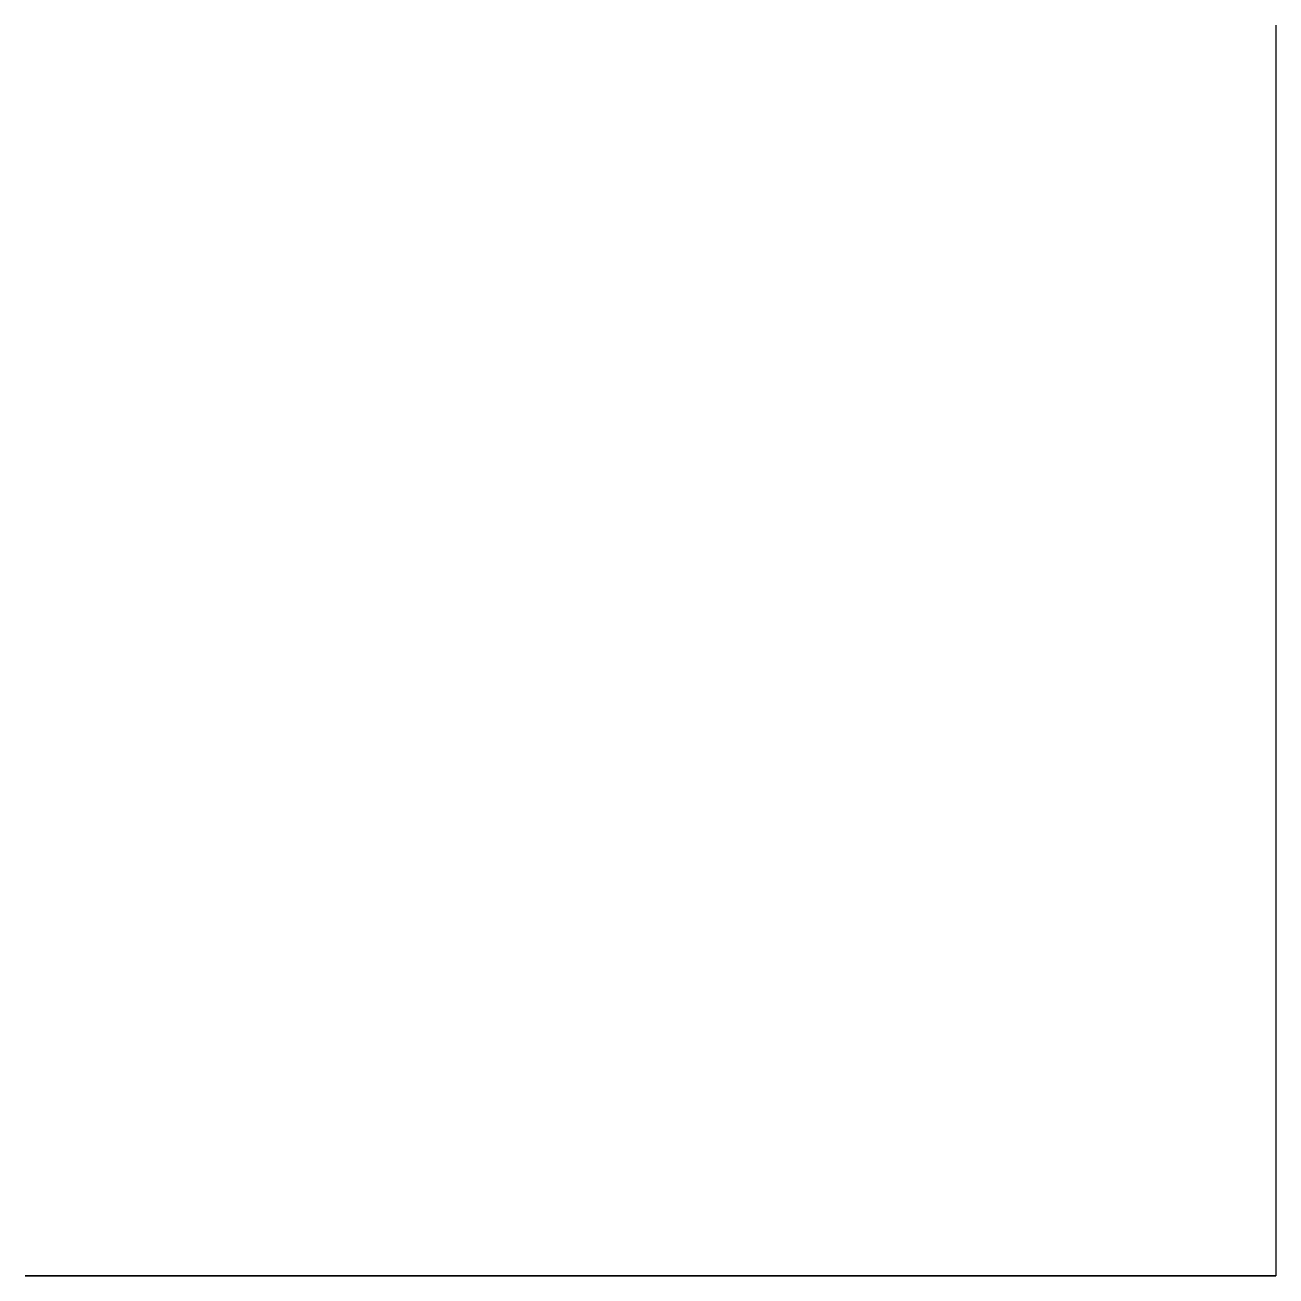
# Model space of a CAD drawing. Header units: inches. Extents: x -80 to 0, y 75.5 to 155.5.
import ezdxf

# ---------------------------------------------------------------- set-up
doc = ezdxf.new("R2010")
doc.units = ezdxf.units.IN
doc.header["$MEASUREMENT"] = 0

msp = doc.modelspace()

# ---------------------------------------------------------------- linework, layer by layer
at = {"extrusion": (1, 0, 0)}
for p, q in [((0, 155.461, -19.793), (0, 75.461, -19.793)), ((0, 75.461, -19.793), (0, 75.461, 0.207))]:
    msp.add_line(p, q, dxfattribs=at)
at = {"extrusion": (0, -1, 0), "elevation": -75.461}
msp.add_lwpolyline([(0, -19.793), (-18.23, -52.083, -0.583802), (-61.77, -52.083), (-80, -19.793)], format="xyb", close=True, dxfattribs=at)

doc.saveas('drawing.dxf')
